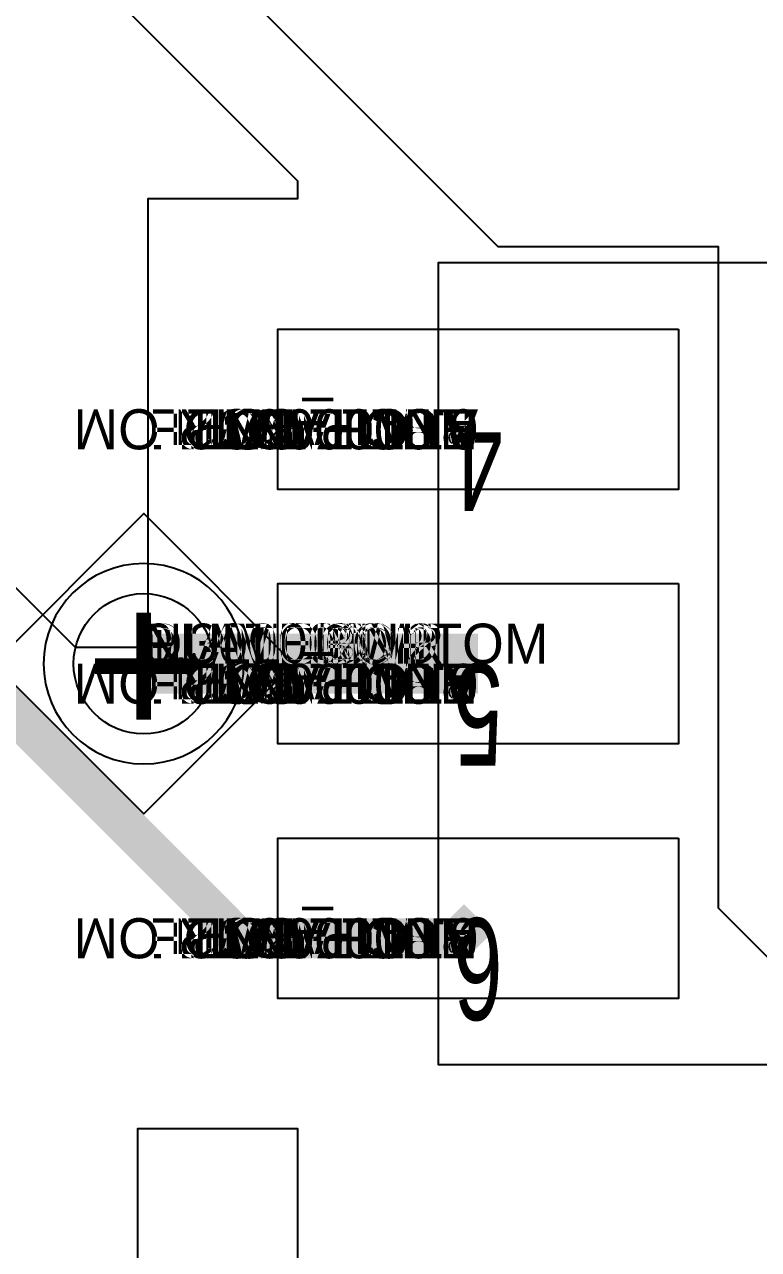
# Model space of a CAD drawing. Extents: x 0 to 323, y 0 to 320.
# Drawn here: x 62.83 to 66.5, y 92.7 to 98.81 of the extents above; entities that cross this region are included whole.
import ezdxf
from ezdxf.enums import TextEntityAlignment as Align

# ---------------------------------------------------------------- set-up
doc = ezdxf.new("R2010")
doc.units = 0
doc.header["$MEASUREMENT"] = 0
doc.layers.get('0').update_dxf_attribs({"linetype": 'CONTINUOUS'})
for name, color, linetype in [('CDN_FIGURES', 7, 'CONTINUOUS'), ('ETCH_BOTTOM', 7, 'CONTINUOUS'), ('ETCH_GND', 3, 'CONTINUOUS'), ('ETCH_INT1', 4, 'CONTINUOUS'), ('ETCH_INT2', 5, 'CONTINUOUS'), ('ETCH_PWR', 6, 'CONTINUOUS'), ('ETCH_TOP', 2, 'CONTINUOUS'), ('MANUFACTURING_NCLEGEND-1-6', 8, 'CONTINUOUS'), ('PACKAGE_GEOMETRY_ASSEMBLY_TOP', 11, 'CONTINUOUS'), ('PACKAGE_GEOMETRY_PIN_NUMBER', 9, 'CONTINUOUS')]:
    doc.layers.add(name, color=color, linetype=linetype)

# ---------------------------------------------------------------- blocks, each defined once
blk = doc.blocks.new('PAD_INFO')
for tag in ['SHAPE_TYPE', 'PAD_HEIGHT', 'PAD_LAYER', 'PAD_TYPE', 'PAD_WIDTH']:
    blk.add_attdef(tag, (0, 0), '', height=0.2)
at = {"flags": 2}
blk.add_attdef('CDN_TYPE', (0, 0), '', height=0.2, dxfattribs=at)
blk = doc.blocks.new('DRILL_INFO')
at = {"flags": 2}
blk.add_attdef('CDN_TYPE', (0, 0), '', height=0.2, dxfattribs=at)
for tag in ['FSHAPE', 'FCHAR', 'DRILL_HEIGHT', 'DIAMETER', 'PLATED', 'DRILL_WIDTH']:
    blk.add_attdef(tag, (0, 0), '', height=0.2)
blk = doc.blocks.new('VIA0700X0300')
at = {"layer": 'ETCH_BOTTOM'}
blk.add_circle((0, 0), 0.35, dxfattribs=at)
at = {"layer": 'ETCH_GND'}
blk.add_circle((0, 0), 0.35, dxfattribs=at)
at = {"layer": 'ETCH_INT1'}
blk.add_circle((0, 0), 0.35, dxfattribs=at)
at = {"layer": 'ETCH_INT2'}
blk.add_circle((0, 0), 0.35, dxfattribs=at)
at = {"layer": 'ETCH_PWR'}
blk.add_circle((0, 0), 0.35, dxfattribs=at)
at = {"layer": 'ETCH_TOP'}
blk.add_circle((0, 0), 0.35, dxfattribs=at)
ref = blk.add_blockref('PAD_INFO', (0, 0))
ref.add_attrib('PAD_LAYER', 'ETCH_TOP', (0, 0), dxfattribs={"height": 0.2})
ref.add_attrib('SHAPE_TYPE', 'NULL', (0, 0), dxfattribs={"height": 0.2})
ref.add_attrib('PAD_TYPE', 'ANTIPAD', (0, 0), dxfattribs={"height": 0.2})
ref.add_attrib('PAD_WIDTH', '0.000000', (0, 0), dxfattribs={"height": 0.2})
ref.add_attrib('PAD_HEIGHT', '0.000000', (0, 0), dxfattribs={"height": 0.2})
ref = blk.add_blockref('PAD_INFO', (0, 0))
ref.add_attrib('PAD_LAYER', 'ETCH_GND', (0, 0), dxfattribs={"height": 0.2})
ref.add_attrib('SHAPE_TYPE', 'NULL', (0, 0), dxfattribs={"height": 0.2})
ref.add_attrib('PAD_TYPE', 'ANTIPAD', (0, 0), dxfattribs={"height": 0.2})
ref.add_attrib('PAD_WIDTH', '0.000000', (0, 0), dxfattribs={"height": 0.2})
ref.add_attrib('PAD_HEIGHT', '0.000000', (0, 0), dxfattribs={"height": 0.2})
ref = blk.add_blockref('PAD_INFO', (0, 0))
ref.add_attrib('PAD_LAYER', 'ETCH_INT1', (0, 0), dxfattribs={"height": 0.2})
ref.add_attrib('SHAPE_TYPE', 'NULL', (0, 0), dxfattribs={"height": 0.2})
ref.add_attrib('PAD_TYPE', 'ANTIPAD', (0, 0), dxfattribs={"height": 0.2})
ref.add_attrib('PAD_WIDTH', '0.000000', (0, 0), dxfattribs={"height": 0.2})
ref.add_attrib('PAD_HEIGHT', '0.000000', (0, 0), dxfattribs={"height": 0.2})
ref = blk.add_blockref('PAD_INFO', (0, 0))
ref.add_attrib('PAD_LAYER', 'ETCH_INT2', (0, 0), dxfattribs={"height": 0.2})
ref.add_attrib('SHAPE_TYPE', 'NULL', (0, 0), dxfattribs={"height": 0.2})
ref.add_attrib('PAD_TYPE', 'ANTIPAD', (0, 0), dxfattribs={"height": 0.2})
ref.add_attrib('PAD_WIDTH', '0.000000', (0, 0), dxfattribs={"height": 0.2})
ref.add_attrib('PAD_HEIGHT', '0.000000', (0, 0), dxfattribs={"height": 0.2})
ref = blk.add_blockref('PAD_INFO', (0, 0))
ref.add_attrib('PAD_LAYER', 'ETCH_PWR', (0, 0), dxfattribs={"height": 0.2})
ref.add_attrib('SHAPE_TYPE', 'NULL', (0, 0), dxfattribs={"height": 0.2})
ref.add_attrib('PAD_TYPE', 'ANTIPAD', (0, 0), dxfattribs={"height": 0.2})
ref.add_attrib('PAD_WIDTH', '0.000000', (0, 0), dxfattribs={"height": 0.2})
ref.add_attrib('PAD_HEIGHT', '0.000000', (0, 0), dxfattribs={"height": 0.2})
ref = blk.add_blockref('PAD_INFO', (0, 0))
ref.add_attrib('PAD_LAYER', 'ETCH_BOTTOM', (0, 0), dxfattribs={"height": 0.2})
ref.add_attrib('SHAPE_TYPE', 'NULL', (0, 0), dxfattribs={"height": 0.2})
ref.add_attrib('PAD_TYPE', 'ANTIPAD', (0, 0), dxfattribs={"height": 0.2})
ref.add_attrib('PAD_WIDTH', '0.000000', (0, 0), dxfattribs={"height": 0.2})
ref.add_attrib('PAD_HEIGHT', '0.000000', (0, 0), dxfattribs={"height": 0.2})
ref = blk.add_blockref('PAD_INFO', (0, 0))
ref.add_attrib('PAD_LAYER', 'ETCH_TOP', (0, 0), dxfattribs={"height": 0.2})
ref.add_attrib('SHAPE_TYPE', 'NULL', (0, 0), dxfattribs={"height": 0.2})
ref.add_attrib('PAD_TYPE', 'THERMAL', (0, 0), dxfattribs={"height": 0.2})
ref.add_attrib('PAD_WIDTH', '0.000000', (0, 0), dxfattribs={"height": 0.2})
ref.add_attrib('PAD_HEIGHT', '0.000000', (0, 0), dxfattribs={"height": 0.2})
ref = blk.add_blockref('PAD_INFO', (0, 0))
ref.add_attrib('PAD_LAYER', 'ETCH_GND', (0, 0), dxfattribs={"height": 0.2})
ref.add_attrib('SHAPE_TYPE', 'NULL', (0, 0), dxfattribs={"height": 0.2})
ref.add_attrib('PAD_TYPE', 'THERMAL', (0, 0), dxfattribs={"height": 0.2})
ref.add_attrib('PAD_WIDTH', '0.000000', (0, 0), dxfattribs={"height": 0.2})
ref.add_attrib('PAD_HEIGHT', '0.000000', (0, 0), dxfattribs={"height": 0.2})
ref = blk.add_blockref('PAD_INFO', (0, 0))
ref.add_attrib('PAD_LAYER', 'ETCH_INT1', (0, 0), dxfattribs={"height": 0.2})
ref.add_attrib('SHAPE_TYPE', 'NULL', (0, 0), dxfattribs={"height": 0.2})
ref.add_attrib('PAD_TYPE', 'THERMAL', (0, 0), dxfattribs={"height": 0.2})
ref.add_attrib('PAD_WIDTH', '0.000000', (0, 0), dxfattribs={"height": 0.2})
ref.add_attrib('PAD_HEIGHT', '0.000000', (0, 0), dxfattribs={"height": 0.2})
ref = blk.add_blockref('PAD_INFO', (0, 0))
ref.add_attrib('PAD_LAYER', 'ETCH_INT2', (0, 0), dxfattribs={"height": 0.2})
ref.add_attrib('SHAPE_TYPE', 'NULL', (0, 0), dxfattribs={"height": 0.2})
ref.add_attrib('PAD_TYPE', 'THERMAL', (0, 0), dxfattribs={"height": 0.2})
ref.add_attrib('PAD_WIDTH', '0.000000', (0, 0), dxfattribs={"height": 0.2})
ref.add_attrib('PAD_HEIGHT', '0.000000', (0, 0), dxfattribs={"height": 0.2})
ref = blk.add_blockref('PAD_INFO', (0, 0))
ref.add_attrib('PAD_LAYER', 'ETCH_PWR', (0, 0), dxfattribs={"height": 0.2})
ref.add_attrib('SHAPE_TYPE', 'NULL', (0, 0), dxfattribs={"height": 0.2})
ref.add_attrib('PAD_TYPE', 'THERMAL', (0, 0), dxfattribs={"height": 0.2})
ref.add_attrib('PAD_WIDTH', '0.000000', (0, 0), dxfattribs={"height": 0.2})
ref.add_attrib('PAD_HEIGHT', '0.000000', (0, 0), dxfattribs={"height": 0.2})
ref = blk.add_blockref('PAD_INFO', (0, 0))
ref.add_attrib('PAD_LAYER', 'ETCH_BOTTOM', (0, 0), dxfattribs={"height": 0.2})
ref.add_attrib('SHAPE_TYPE', 'NULL', (0, 0), dxfattribs={"height": 0.2})
ref.add_attrib('PAD_TYPE', 'THERMAL', (0, 0), dxfattribs={"height": 0.2})
ref.add_attrib('PAD_WIDTH', '0.000000', (0, 0), dxfattribs={"height": 0.2})
ref.add_attrib('PAD_HEIGHT', '0.000000', (0, 0), dxfattribs={"height": 0.2})
ref = blk.add_blockref('PAD_INFO', (0, 0))
ref.add_attrib('PAD_LAYER', 'ETCH_TOP', (0, 0), dxfattribs={"height": 0.2})
ref.add_attrib('SHAPE_TYPE', 'CIRCLE', (0, 0), dxfattribs={"height": 0.2})
ref.add_attrib('PAD_TYPE', 'REGULAR', (0, 0), dxfattribs={"height": 0.2})
ref.add_attrib('PAD_WIDTH', '0.700000', (0, 0), dxfattribs={"height": 0.2})
ref.add_attrib('PAD_HEIGHT', '0.700000', (0, 0), dxfattribs={"height": 0.2})
ref = blk.add_blockref('PAD_INFO', (0, 0))
ref.add_attrib('PAD_LAYER', 'ETCH_GND', (0, 0), dxfattribs={"height": 0.2})
ref.add_attrib('SHAPE_TYPE', 'CIRCLE', (0, 0), dxfattribs={"height": 0.2})
ref.add_attrib('PAD_TYPE', 'REGULAR', (0, 0), dxfattribs={"height": 0.2})
ref.add_attrib('PAD_WIDTH', '0.700000', (0, 0), dxfattribs={"height": 0.2})
ref.add_attrib('PAD_HEIGHT', '0.700000', (0, 0), dxfattribs={"height": 0.2})
ref = blk.add_blockref('PAD_INFO', (0, 0))
ref.add_attrib('PAD_LAYER', 'ETCH_INT1', (0, 0), dxfattribs={"height": 0.2})
ref.add_attrib('SHAPE_TYPE', 'CIRCLE', (0, 0), dxfattribs={"height": 0.2})
ref.add_attrib('PAD_TYPE', 'REGULAR', (0, 0), dxfattribs={"height": 0.2})
ref.add_attrib('PAD_WIDTH', '0.700000', (0, 0), dxfattribs={"height": 0.2})
ref.add_attrib('PAD_HEIGHT', '0.700000', (0, 0), dxfattribs={"height": 0.2})
ref = blk.add_blockref('PAD_INFO', (0, 0))
ref.add_attrib('PAD_LAYER', 'ETCH_INT2', (0, 0), dxfattribs={"height": 0.2})
ref.add_attrib('SHAPE_TYPE', 'CIRCLE', (0, 0), dxfattribs={"height": 0.2})
ref.add_attrib('PAD_TYPE', 'REGULAR', (0, 0), dxfattribs={"height": 0.2})
ref.add_attrib('PAD_WIDTH', '0.700000', (0, 0), dxfattribs={"height": 0.2})
ref.add_attrib('PAD_HEIGHT', '0.700000', (0, 0), dxfattribs={"height": 0.2})
ref = blk.add_blockref('PAD_INFO', (0, 0))
ref.add_attrib('PAD_LAYER', 'ETCH_PWR', (0, 0), dxfattribs={"height": 0.2})
ref.add_attrib('SHAPE_TYPE', 'CIRCLE', (0, 0), dxfattribs={"height": 0.2})
ref.add_attrib('PAD_TYPE', 'REGULAR', (0, 0), dxfattribs={"height": 0.2})
ref.add_attrib('PAD_WIDTH', '0.700000', (0, 0), dxfattribs={"height": 0.2})
ref.add_attrib('PAD_HEIGHT', '0.700000', (0, 0), dxfattribs={"height": 0.2})
ref = blk.add_blockref('PAD_INFO', (0, 0))
ref.add_attrib('PAD_LAYER', 'ETCH_BOTTOM', (0, 0), dxfattribs={"height": 0.2})
ref.add_attrib('SHAPE_TYPE', 'CIRCLE', (0, 0), dxfattribs={"height": 0.2})
ref.add_attrib('PAD_TYPE', 'REGULAR', (0, 0), dxfattribs={"height": 0.2})
ref.add_attrib('PAD_WIDTH', '0.700000', (0, 0), dxfattribs={"height": 0.2})
ref.add_attrib('PAD_HEIGHT', '0.700000', (0, 0), dxfattribs={"height": 0.2})
ref = blk.add_blockref('DRILL_INFO', (0, 0))
ref.add_attrib('DIAMETER', '0.300000', (0, 0), dxfattribs={"height": 0.2})
ref.add_attrib('PLATED', 'PLATED', (0, 0), dxfattribs={"height": 0.2})
ref.add_attrib('FSHAPE', 'DIAMOND', (0, 0), dxfattribs={"height": 0.2})
ref.add_attrib('FCHAR', '+', (0, 0), dxfattribs={"height": 0.2})
ref.add_attrib('DRILL_WIDTH', '1.500000', (0, 0), dxfattribs={"height": 0.2})
ref.add_attrib('DRILL_HEIGHT', '1.500000', (0, 0), dxfattribs={"height": 0.2})
for tag in ['CDN_TYPE', 'PIN']:
    blk.add_attdef(tag, (0, 0), '', height=0.2)
at = {"flags": 2}
for tag in ['PSTKNAME', 'BBV']:
    blk.add_attdef(tag, (0, 0), '', height=0.2, dxfattribs=at)
blk = doc.blocks.new('FIGURE_DIAMOND')
at = {"layer": 'CDN_FIGURES'}
blk.add_lwpolyline([(-0.5, 0), (0, 0.5), (0.5, 0), (0, -0.5)], close=True, dxfattribs=at)
blk = doc.blocks.new('RC2000X0800TS')
at = {"layer": 'ETCH_TOP'}
blk.add_lwpolyline([(-1, -0.4), (-1, 0.4), (1, 0.4), (1, -0.4)], close=True, dxfattribs=at)
ref = blk.add_blockref('PAD_INFO', (0, 0))
ref.add_attrib('PAD_LAYER', 'ETCH_TOP', (0, 0), dxfattribs={"height": 0.2})
ref.add_attrib('SHAPE_TYPE', 'NULL', (0, 0), dxfattribs={"height": 0.2})
ref.add_attrib('PAD_TYPE', 'ANTIPAD', (0, 0), dxfattribs={"height": 0.2})
ref.add_attrib('PAD_WIDTH', '0.000000', (0, 0), dxfattribs={"height": 0.2})
ref.add_attrib('PAD_HEIGHT', '0.000000', (0, 0), dxfattribs={"height": 0.2})
ref = blk.add_blockref('PAD_INFO', (0, 0))
ref.add_attrib('PAD_LAYER', 'ETCH_GND', (0, 0), dxfattribs={"height": 0.2})
ref.add_attrib('SHAPE_TYPE', 'NULL', (0, 0), dxfattribs={"height": 0.2})
ref.add_attrib('PAD_TYPE', 'ANTIPAD', (0, 0), dxfattribs={"height": 0.2})
ref.add_attrib('PAD_WIDTH', '0.000000', (0, 0), dxfattribs={"height": 0.2})
ref.add_attrib('PAD_HEIGHT', '0.000000', (0, 0), dxfattribs={"height": 0.2})
ref = blk.add_blockref('PAD_INFO', (0, 0))
ref.add_attrib('PAD_LAYER', 'ETCH_INT1', (0, 0), dxfattribs={"height": 0.2})
ref.add_attrib('SHAPE_TYPE', 'NULL', (0, 0), dxfattribs={"height": 0.2})
ref.add_attrib('PAD_TYPE', 'ANTIPAD', (0, 0), dxfattribs={"height": 0.2})
ref.add_attrib('PAD_WIDTH', '0.000000', (0, 0), dxfattribs={"height": 0.2})
ref.add_attrib('PAD_HEIGHT', '0.000000', (0, 0), dxfattribs={"height": 0.2})
ref = blk.add_blockref('PAD_INFO', (0, 0))
ref.add_attrib('PAD_LAYER', 'ETCH_INT2', (0, 0), dxfattribs={"height": 0.2})
ref.add_attrib('SHAPE_TYPE', 'NULL', (0, 0), dxfattribs={"height": 0.2})
ref.add_attrib('PAD_TYPE', 'ANTIPAD', (0, 0), dxfattribs={"height": 0.2})
ref.add_attrib('PAD_WIDTH', '0.000000', (0, 0), dxfattribs={"height": 0.2})
ref.add_attrib('PAD_HEIGHT', '0.000000', (0, 0), dxfattribs={"height": 0.2})
ref = blk.add_blockref('PAD_INFO', (0, 0))
ref.add_attrib('PAD_LAYER', 'ETCH_PWR', (0, 0), dxfattribs={"height": 0.2})
ref.add_attrib('SHAPE_TYPE', 'NULL', (0, 0), dxfattribs={"height": 0.2})
ref.add_attrib('PAD_TYPE', 'ANTIPAD', (0, 0), dxfattribs={"height": 0.2})
ref.add_attrib('PAD_WIDTH', '0.000000', (0, 0), dxfattribs={"height": 0.2})
ref.add_attrib('PAD_HEIGHT', '0.000000', (0, 0), dxfattribs={"height": 0.2})
ref = blk.add_blockref('PAD_INFO', (0, 0))
ref.add_attrib('PAD_LAYER', 'ETCH_BOTTOM', (0, 0), dxfattribs={"height": 0.2})
ref.add_attrib('SHAPE_TYPE', 'NULL', (0, 0), dxfattribs={"height": 0.2})
ref.add_attrib('PAD_TYPE', 'ANTIPAD', (0, 0), dxfattribs={"height": 0.2})
ref.add_attrib('PAD_WIDTH', '0.000000', (0, 0), dxfattribs={"height": 0.2})
ref.add_attrib('PAD_HEIGHT', '0.000000', (0, 0), dxfattribs={"height": 0.2})
ref = blk.add_blockref('PAD_INFO', (0, 0))
ref.add_attrib('PAD_LAYER', 'ETCH_TOP', (0, 0), dxfattribs={"height": 0.2})
ref.add_attrib('SHAPE_TYPE', 'NULL', (0, 0), dxfattribs={"height": 0.2})
ref.add_attrib('PAD_TYPE', 'THERMAL', (0, 0), dxfattribs={"height": 0.2})
ref.add_attrib('PAD_WIDTH', '0.000000', (0, 0), dxfattribs={"height": 0.2})
ref.add_attrib('PAD_HEIGHT', '0.000000', (0, 0), dxfattribs={"height": 0.2})
ref = blk.add_blockref('PAD_INFO', (0, 0))
ref.add_attrib('PAD_LAYER', 'ETCH_GND', (0, 0), dxfattribs={"height": 0.2})
ref.add_attrib('SHAPE_TYPE', 'NULL', (0, 0), dxfattribs={"height": 0.2})
ref.add_attrib('PAD_TYPE', 'THERMAL', (0, 0), dxfattribs={"height": 0.2})
ref.add_attrib('PAD_WIDTH', '0.000000', (0, 0), dxfattribs={"height": 0.2})
ref.add_attrib('PAD_HEIGHT', '0.000000', (0, 0), dxfattribs={"height": 0.2})
ref = blk.add_blockref('PAD_INFO', (0, 0))
ref.add_attrib('PAD_LAYER', 'ETCH_INT1', (0, 0), dxfattribs={"height": 0.2})
ref.add_attrib('SHAPE_TYPE', 'NULL', (0, 0), dxfattribs={"height": 0.2})
ref.add_attrib('PAD_TYPE', 'THERMAL', (0, 0), dxfattribs={"height": 0.2})
ref.add_attrib('PAD_WIDTH', '0.000000', (0, 0), dxfattribs={"height": 0.2})
ref.add_attrib('PAD_HEIGHT', '0.000000', (0, 0), dxfattribs={"height": 0.2})
ref = blk.add_blockref('PAD_INFO', (0, 0))
ref.add_attrib('PAD_LAYER', 'ETCH_INT2', (0, 0), dxfattribs={"height": 0.2})
ref.add_attrib('SHAPE_TYPE', 'NULL', (0, 0), dxfattribs={"height": 0.2})
ref.add_attrib('PAD_TYPE', 'THERMAL', (0, 0), dxfattribs={"height": 0.2})
ref.add_attrib('PAD_WIDTH', '0.000000', (0, 0), dxfattribs={"height": 0.2})
ref.add_attrib('PAD_HEIGHT', '0.000000', (0, 0), dxfattribs={"height": 0.2})
ref = blk.add_blockref('PAD_INFO', (0, 0))
ref.add_attrib('PAD_LAYER', 'ETCH_PWR', (0, 0), dxfattribs={"height": 0.2})
ref.add_attrib('SHAPE_TYPE', 'NULL', (0, 0), dxfattribs={"height": 0.2})
ref.add_attrib('PAD_TYPE', 'THERMAL', (0, 0), dxfattribs={"height": 0.2})
ref.add_attrib('PAD_WIDTH', '0.000000', (0, 0), dxfattribs={"height": 0.2})
ref.add_attrib('PAD_HEIGHT', '0.000000', (0, 0), dxfattribs={"height": 0.2})
ref = blk.add_blockref('PAD_INFO', (0, 0))
ref.add_attrib('PAD_LAYER', 'ETCH_BOTTOM', (0, 0), dxfattribs={"height": 0.2})
ref.add_attrib('SHAPE_TYPE', 'NULL', (0, 0), dxfattribs={"height": 0.2})
ref.add_attrib('PAD_TYPE', 'THERMAL', (0, 0), dxfattribs={"height": 0.2})
ref.add_attrib('PAD_WIDTH', '0.000000', (0, 0), dxfattribs={"height": 0.2})
ref.add_attrib('PAD_HEIGHT', '0.000000', (0, 0), dxfattribs={"height": 0.2})
ref = blk.add_blockref('PAD_INFO', (0, 0))
ref.add_attrib('PAD_LAYER', 'ETCH_TOP', (0, 0), dxfattribs={"height": 0.2})
ref.add_attrib('SHAPE_TYPE', 'RECTANGLE', (0, 0), dxfattribs={"height": 0.2})
ref.add_attrib('PAD_TYPE', 'REGULAR', (0, 0), dxfattribs={"height": 0.2})
ref.add_attrib('PAD_WIDTH', '2.000000', (0, 0), dxfattribs={"height": 0.2})
ref.add_attrib('PAD_HEIGHT', '0.800000', (0, 0), dxfattribs={"height": 0.2})
ref = blk.add_blockref('PAD_INFO', (0, 0))
ref.add_attrib('PAD_LAYER', 'ETCH_GND', (0, 0), dxfattribs={"height": 0.2})
ref.add_attrib('SHAPE_TYPE', 'NULL', (0, 0), dxfattribs={"height": 0.2})
ref.add_attrib('PAD_TYPE', 'REGULAR', (0, 0), dxfattribs={"height": 0.2})
ref.add_attrib('PAD_WIDTH', '0.000000', (0, 0), dxfattribs={"height": 0.2})
ref.add_attrib('PAD_HEIGHT', '0.000000', (0, 0), dxfattribs={"height": 0.2})
ref = blk.add_blockref('PAD_INFO', (0, 0))
ref.add_attrib('PAD_LAYER', 'ETCH_INT1', (0, 0), dxfattribs={"height": 0.2})
ref.add_attrib('SHAPE_TYPE', 'NULL', (0, 0), dxfattribs={"height": 0.2})
ref.add_attrib('PAD_TYPE', 'REGULAR', (0, 0), dxfattribs={"height": 0.2})
ref.add_attrib('PAD_WIDTH', '0.000000', (0, 0), dxfattribs={"height": 0.2})
ref.add_attrib('PAD_HEIGHT', '0.000000', (0, 0), dxfattribs={"height": 0.2})
ref = blk.add_blockref('PAD_INFO', (0, 0))
ref.add_attrib('PAD_LAYER', 'ETCH_INT2', (0, 0), dxfattribs={"height": 0.2})
ref.add_attrib('SHAPE_TYPE', 'NULL', (0, 0), dxfattribs={"height": 0.2})
ref.add_attrib('PAD_TYPE', 'REGULAR', (0, 0), dxfattribs={"height": 0.2})
ref.add_attrib('PAD_WIDTH', '0.000000', (0, 0), dxfattribs={"height": 0.2})
ref.add_attrib('PAD_HEIGHT', '0.000000', (0, 0), dxfattribs={"height": 0.2})
ref = blk.add_blockref('PAD_INFO', (0, 0))
ref.add_attrib('PAD_LAYER', 'ETCH_PWR', (0, 0), dxfattribs={"height": 0.2})
ref.add_attrib('SHAPE_TYPE', 'NULL', (0, 0), dxfattribs={"height": 0.2})
ref.add_attrib('PAD_TYPE', 'REGULAR', (0, 0), dxfattribs={"height": 0.2})
ref.add_attrib('PAD_WIDTH', '0.000000', (0, 0), dxfattribs={"height": 0.2})
ref.add_attrib('PAD_HEIGHT', '0.000000', (0, 0), dxfattribs={"height": 0.2})
ref = blk.add_blockref('PAD_INFO', (0, 0))
ref.add_attrib('PAD_LAYER', 'ETCH_BOTTOM', (0, 0), dxfattribs={"height": 0.2})
ref.add_attrib('SHAPE_TYPE', 'NULL', (0, 0), dxfattribs={"height": 0.2})
ref.add_attrib('PAD_TYPE', 'REGULAR', (0, 0), dxfattribs={"height": 0.2})
ref.add_attrib('PAD_WIDTH', '0.000000', (0, 0), dxfattribs={"height": 0.2})
ref.add_attrib('PAD_HEIGHT', '0.000000', (0, 0), dxfattribs={"height": 0.2})
ref = blk.add_blockref('DRILL_INFO', (0, 0))
ref.add_attrib('DIAMETER', '0.000000', (0, 0), dxfattribs={"height": 0.2})
ref.add_attrib('PLATED', 'PLATED', (0, 0), dxfattribs={"height": 0.2})
ref.add_attrib('FSHAPE', 'NULL', (0, 0), dxfattribs={"height": 0.2})
ref.add_attrib('DRILL_WIDTH', '0.000000', (0, 0), dxfattribs={"height": 0.2})
ref.add_attrib('DRILL_HEIGHT', '0.000000', (0, 0), dxfattribs={"height": 0.2})
for tag in ['CDN_TYPE', 'PIN']:
    blk.add_attdef(tag, (0, 0), '', height=0.2)
at = {"flags": 2}
for tag in ['PSTKNAME', 'BBV']:
    blk.add_attdef(tag, (0, 0), '', height=0.2, dxfattribs=at)
blk = doc.blocks.new('F568')
at = {"layer": 'PACKAGE_GEOMETRY_ASSEMBLY_TOP'}
blk.add_lwpolyline([(-0.2, -3.27), (3.7, -3.27), (3.7, 0.73), (-0.2, 0.73)], close=True, dxfattribs=at)
at = {"layer": 'ETCH_TOP'}
ref = blk.add_blockref('RC2000X0800TS', (3.5, 0), dxfattribs=at)
ref.add_attrib('CDN_TYPE', 'PIN', (0, 0), dxfattribs={"height": 0.2})
ref.add_attrib('PIN', '6', (0, 0), dxfattribs={"height": 0.2})
ref = blk.add_blockref('RC2000X0800TS', (3.5, -2.54), dxfattribs=at)
ref.add_attrib('CDN_TYPE', 'PIN', (0, 0), dxfattribs={"height": 0.2})
ref.add_attrib('PIN', '4', (0, 0), dxfattribs={"height": 0.2})
ref = blk.add_blockref('RC2000X0800TS', (3.5, -1.27), dxfattribs=at)
ref.add_attrib('CDN_TYPE', 'PIN', (0, 0), dxfattribs={"height": 0.2})
ref.add_attrib('PIN', '5', (0, 0), dxfattribs={"height": 0.2})
at = {"flags": 2}
for tag in ['SYMBOL_TYPE', 'CDN_TYPE', 'REFDES']:
    blk.add_attdef(tag, (0, 0), '', height=0.2, dxfattribs=at)

msp = doc.modelspace()

# ---------------------------------------------------------------- linework, layer by layer
at = {"layer": 'ETCH_PWR'}
msp.add_lwpolyline([(63.9301, 95.62, 1), (62.9299, 95.62, 1)], format="xyb", close=True, dxfattribs=at)
at = {"layer": 'ETCH_TOP'}
msp.add_lwpolyline([(63.09, 95.7001), (55.24, 103.5501), (53.1501, 103.5501), (53.1501, 103.8499), (54.9571, 103.8499), (55.7001, 104.5929), (55.7001, 104.9499), (58.1501, 104.9499), (58.1501, 106.3526), (59.95, 106.3526, 1), (59.95, 107.3528), (58.1501, 107.3528), (58.1501, 107.5999), (59.95, 107.5999, 0.198912), (60.3036, 107.7464), (61.0071, 108.4499), (62.095, 108.4499), (62.095, 100.133), (64.198, 98.03), (64.198, 97.9401), (63.4499, 97.9401), (63.4499, 95.7001)], format="xyb", close=True, dxfattribs=at)
for points, format in [([(45.3, 103.85, 0.2, 0.2, 0), (46.2614, 103.85, 0.2, 0.2, 0), (46.3314, 103.92, 0.2, 0.2, 0), (46.8286, 103.92, 0.2, 0.2, 0), (47.2986, 103.45, 0.2, 0.2, 0), (48.7986, 103.45, 0.2, 0.2, 0), (49.1486, 103.1, 0.2, 0.2, 0), (55.0536, 103.1, 0.2, 0.2, 0), (63.9036, 94.25, 0.2, 0.2, 0), (65, 94.25, 0.2, 0.2, 0), (65.1, 94.35, 0.2, 0.2, 0)], "xyseb"), ([(65.1, 95.62, 0.3, 0.3, 0), (63.43, 95.62, 0.3, 0.3, 0)], "xyseb"), ([(56.7499, 92.1899), (60.2501, 92.1899), (60.2501, 93.8599), (60.5999, 93.8599), (60.5999, 91.6499), (61.3564, 91.6499), (61.3651, 91.6101, 0.80364), (62.6349, 91.6101), (62.6436, 91.6499), (63.4001, 91.6499), (63.4001, 93.2999), (64.198, 93.2999), (64.198, 90.0501), (62.1499, 90.0501), (62.1499, 89.1001), (61.7929, 89.1001), (61.2679, 88.5751), (57.3999, 88.5751)], "xyb")]:
    msp.add_lwpolyline(points, format=format, dxfattribs=at)
msp.add_lwpolyline([(70.5503, 99.0997), (71.3, 98.35), (71.3, 94.4), (70.95, 94.05), (70.1365, 94.05), (69.7501, 94.4364), (69.7501, 94.9001), (67.4499, 94.9001), (67.4499, 94.05), (66.65, 94.05), (66.3, 94.4), (66.3, 97.7), (65.2, 97.7), (62.5, 100.4)], dxfattribs=at)

# ---------------------------------------------------------------- block references
at = {"rotation": 180}
msp.add_blockref('F568', (68.6, 94.35), dxfattribs=at)
at = {"layer": 'ETCH_TOP'}
msp.add_blockref('VIA0700X0300', (63.43, 95.62), dxfattribs=at)
at = {"layer": 'MANUFACTURING_NCLEGEND-1-6', "xscale": 1.5, "yscale": 1.5}
msp.add_blockref('FIGURE_DIAMOND', (63.43, 95.62), dxfattribs=at)

# ---------------------------------------------------------------- texts
at = {"layer": 'MANUFACTURING_NCLEGEND-1-6'}
msp.add_text('+', height=0.75, dxfattribs=at).set_placement((63.43, 95.62), align=Align.MIDDLE_CENTER)
at = {"layer": 'PACKAGE_GEOMETRY_PIN_NUMBER', "width": 0.649606}
for s, p in [('4', (65.1, 96.89)), ('5', (65.1, 95.62)), ('6', (65.1, 94.35))]:
    msp.add_text(s, height=0.508, rotation=180, dxfattribs=at).set_placement(p, align=Align.CENTER)

doc.saveas('drawing.dxf')
